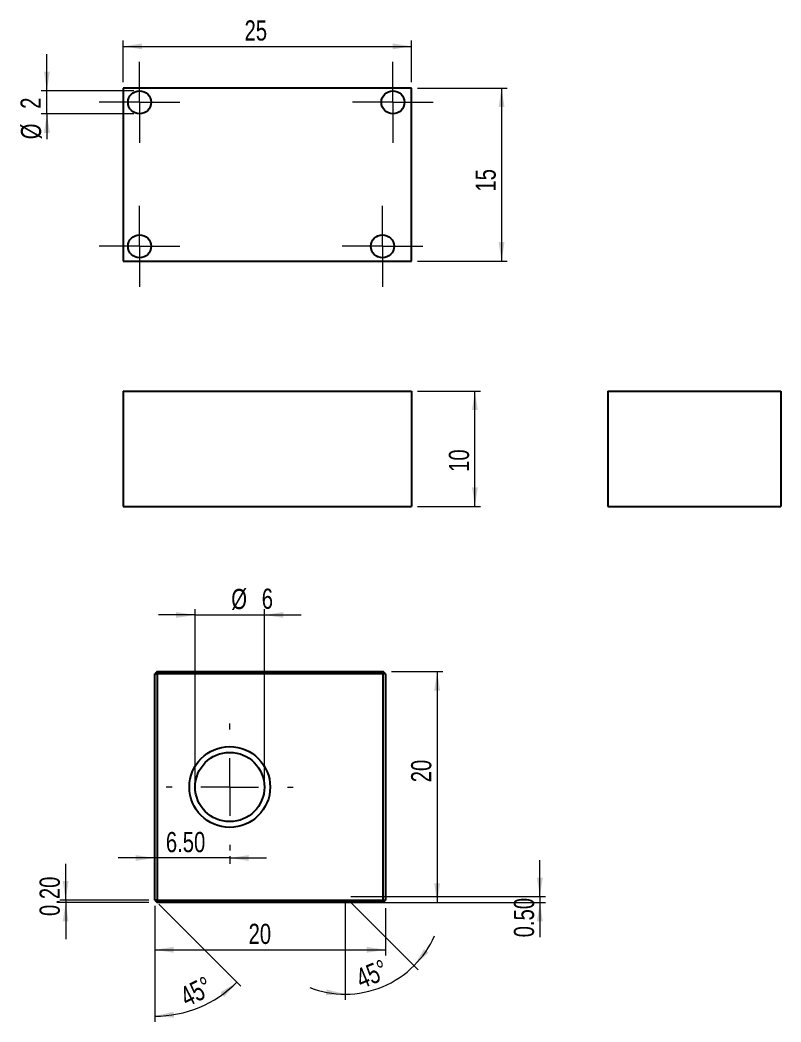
# Model space of a CAD drawing. Header units: millimetres. Extents: x 0 to 141, y 2 to 296.
# Drawn here: x 3.9 to 135.8, y 122.7 to 296.3 of the extents above; entities that cross this region are included whole.
import ezdxf

# ---------------------------------------------------------------- set-up
doc = ezdxf.new("R2010")
doc.units = ezdxf.units.MM
doc.styles.add('SLDTEXTSTYLE0', font='TXT', dxfattribs={"width": 0.75})
doc.dimstyles.new('SLDDIMSTYLE0', dxfattribs={"dimtxt": 3.5, "dimasz": 3.302, "dimexe": 0, "dimexo": 0.0625, "dimgap": 0.875, "dimtad": 1, "dimlfac": 0.5, "dimrnd": 1e-09, "dimzin": 12, "dimdsep": 46, "dimtxsty": 'SLDTEXTSTYLE0', "dimsah": 1, "dimcen": 0.09, "dimadec": 0, "dimazin": 3, "dimtfac": 1, "dimtmove": 0, "dimatfit": 0, "dimfxl": 0, "dimfrac": 2, "dimtolj": 1, "dimtzin": 12, "dimarcsym": 0})
doc.dimstyles.new('SLDDIMSTYLE1', dxfattribs={"dimtxt": 3.5, "dimasz": 3.302, "dimexe": 0, "dimexo": 0.0625, "dimgap": 0.875, "dimtad": 1, "dimlfac": 0.5, "dimrnd": 1e-09, "dimzin": 12, "dimdsep": 46, "dimtxsty": 'SLDTEXTSTYLE0', "dimsah": 1, "dimcen": 0.09, "dimadec": 0, "dimazin": 3, "dimtfac": 1, "dimtofl": 0, "dimtmove": 0, "dimatfit": 3, "dimfxl": 0, "dimfrac": 2, "dimtolj": 1, "dimtzin": 12, "dimarcsym": 0})
doc.dimstyles.new('SLDDIMSTYLE10', dxfattribs={"dimtxt": 3.5, "dimasz": 3.302, "dimexe": 0, "dimexo": 0.0625, "dimgap": 0.875, "dimtad": 1, "dimdec": 4, "dimlfac": 0.5, "dimzin": 12, "dimdsep": 46, "dimtxsty": 'SLDTEXTSTYLE0', "dimsah": 1, "dimcen": 0.09, "dimazin": 3, "dimtfac": 1, "dimtofl": 0, "dimtmove": 0, "dimatfit": 3, "dimfxl": 0, "dimfrac": 2, "dimtolj": 1, "dimtzin": 12, "dimarcsym": 0})
doc.dimstyles.new('SLDDIMSTYLE8', dxfattribs={"dimtxt": 3.5, "dimasz": 3.302, "dimexe": 0, "dimexo": 0.0625, "dimgap": 0.875, "dimtad": 1, "dimlfac": 0.5, "dimrnd": 1e-09, "dimzin": 4, "dimdsep": 46, "dimtxsty": 'SLDTEXTSTYLE0', "dimsah": 1, "dimcen": 0.09, "dimadec": 0, "dimazin": 1, "dimtfac": 1, "dimtmove": 0, "dimatfit": 0, "dimfxl": 0, "dimfrac": 2, "dimtolj": 1, "dimtzin": 12, "dimarcsym": 0})
doc.dimstyles.new('SLDDIMSTYLE9', dxfattribs={"dimtxt": 3.5, "dimasz": 3.302, "dimexe": 0, "dimexo": 0.0625, "dimgap": 0.875, "dimtad": 1, "dimlfac": 0.5, "dimrnd": 1e-09, "dimzin": 0, "dimdsep": 46, "dimtxsty": 'SLDTEXTSTYLE0', "dimsah": 1, "dimcen": 0.09, "dimadec": 0, "dimazin": 0, "dimtfac": 1, "dimtmove": 0, "dimatfit": 0, "dimfxl": 0, "dimfrac": 2, "dimtolj": 1, "dimtzin": 12, "dimarcsym": 0})

# ---------------------------------------------------------------- blocks, each defined once
blk = doc.blocks.new('_D')
at = {"color": 7, "linetype": 'Continuous', "lineweight": 18}
for p, q in [((72.76, 232.01), (83.72, 232.01)), ((82.72, 212.01), (82.72, 232.01)), ((72.76, 212.01), (83.72, 212.01))]:
    blk.add_line(p, q, dxfattribs=at)
for points in [[(82.72, 232.01), (82.22, 228.71), (83.23, 228.71)], [(82.72, 212.01), (83.23, 215.31), (82.22, 215.31)]]:
    blk.add_solid(points, dxfattribs=at)
at = {"color": 7, "linetype": 'Continuous', "lineweight": 18, "insert": (78.21, 218), "char_height": 3.5, "attachment_point": 1, "rotation": 90, "style": 'SLDTEXTSTYLE0'}
blk.add_mtext('10', dxfattribs=at)
blk = doc.blocks.new('_D_1')
at = {"color": 7, "linetype": 'Continuous', "lineweight": 18}
for p, q in [((21.76, 285.53), (21.76, 292.75)), ((21.76, 291.75), (71.76, 291.75)), ((71.76, 285.53), (71.76, 292.75))]:
    blk.add_line(p, q, dxfattribs=at)
for points in [[(21.76, 291.75), (25.07, 291.24), (25.07, 292.26)], [(71.76, 291.75), (68.46, 292.26), (68.46, 291.24)]]:
    blk.add_solid(points, dxfattribs=at)
at = {"color": 7, "linetype": 'Continuous', "lineweight": 18, "insert": (42.81, 296.26), "char_height": 3.5, "attachment_point": 1, "style": 'SLDTEXTSTYLE0'}
blk.add_mtext('25', dxfattribs=at)
blk = doc.blocks.new('_D_2')
at = {"color": 7, "linetype": 'Continuous', "lineweight": 18}
for p, q in [((72.76, 284.53), (88.34, 284.53)), ((87.34, 284.53), (87.34, 254.53)), ((72.76, 254.53), (88.34, 254.53))]:
    blk.add_line(p, q, dxfattribs=at)
for points in [[(87.34, 284.53), (86.83, 281.23), (87.85, 281.23)], [(87.34, 254.53), (87.85, 257.83), (86.83, 257.83)]]:
    blk.add_solid(points, dxfattribs=at)
at = {"color": 7, "linetype": 'Continuous', "lineweight": 18, "insert": (82.83, 266.58), "char_height": 3.5, "attachment_point": 1, "rotation": 90, "style": 'SLDTEXTSTYLE0'}
blk.add_mtext('15', dxfattribs=at)
blk = doc.blocks.new('_D_3')
at = {"color": 7, "linetype": 'Continuous', "lineweight": 18}
for p, q in [((8.57, 284.05), (8.57, 290.4)), ((23.62, 284.05), (7.57, 284.05)), ((8.57, 280.05), (8.57, 284.05)), ((23.62, 280.05), (7.57, 280.05)), ((8.57, 280.05), (8.57, 275.65))]:
    blk.add_line(p, q, dxfattribs=at)
for points in [[(8.57, 284.05), (9.08, 287.36), (8.06, 287.36)], [(8.57, 280.05), (8.06, 276.75), (9.08, 276.75)]]:
    blk.add_solid(points, dxfattribs=at)
at = {"color": 7, "linetype": 'Continuous', "lineweight": 18, "char_height": 3.5, "attachment_point": 1, "rotation": 90, "style": 'SLDTEXTSTYLE0'}
for s, insert in [('2', (4, 280.93)), ('%%c', (4.06, 275.65))]:
    blk.add_mtext(s, dxfattribs=dict(at, insert=insert))
blk = doc.blocks.new('SW_CENTERMARKSYMBOL_0')
at = {"color": 0, "linetype": 'Continuous', "lineweight": 0}
for p, q in [((0, 5), (0, 7)), ((0, 0), (0, 5)), ((-5, 0), (-7, 0)), ((0, 0), (-5, 0)), ((0, 0), (0, -5)), ((0, 0), (5, 0)), ((5, 0), (7, 0)), ((0, -5), (0, -7))]:
    blk.add_line(p, q, dxfattribs=at)
blk = doc.blocks.new('SW_CENTERMARKSYMBOL_1')
at = {"color": 0, "linetype": 'Continuous', "lineweight": 0}
for p, q in [((0, 5), (0, 7)), ((0, 0), (0, 5)), ((-5, 0), (-7, 0)), ((0, 0), (-5, 0)), ((0, 0), (0, -5)), ((0, 0), (5, 0)), ((5, 0), (7, 0)), ((0, -5), (0, -7))]:
    blk.add_line(p, q, dxfattribs=at)
blk = doc.blocks.new('SW_CENTERMARKSYMBOL_2')
at = {"color": 0, "linetype": 'Continuous', "lineweight": 0}
for p, q in [((0, 5), (0, 7)), ((0, 0), (0, 5)), ((-5, 0), (-7, 0)), ((0, 0), (-5, 0)), ((0, 0), (0, -5)), ((0, 0), (5, 0)), ((5, 0), (7, 0)), ((0, -5), (0, -7))]:
    blk.add_line(p, q, dxfattribs=at)
blk = doc.blocks.new('SW_CENTERMARKSYMBOL_3')
at = {"color": 0, "linetype": 'Continuous', "lineweight": 0}
for p, q in [((0, 5), (0, 7)), ((0, 0), (0, 5)), ((-5, 0), (-7, 0)), ((0, 0), (-5, 0)), ((0, 0), (0, -5)), ((0, 0), (5, 0)), ((5, 0), (7, 0)), ((0, -5), (0, -7))]:
    blk.add_line(p, q, dxfattribs=at)
blk = doc.blocks.new('_D_30')
at = {"color": 7, "linetype": 'Continuous', "lineweight": 18}
for p, q in [((68.25, 183.38), (77.19, 183.38)), ((76.19, 183.38), (76.19, 143.38)), ((68.25, 143.38), (77.19, 143.38))]:
    blk.add_line(p, q, dxfattribs=at)
for points in [[(76.19, 183.38), (75.68, 180.08), (76.69, 180.08)], [(76.19, 143.38), (76.69, 146.68), (75.68, 146.68)]]:
    blk.add_solid(points, dxfattribs=at)
at = {"color": 7, "linetype": 'Continuous', "lineweight": 18, "insert": (71.67, 164.2), "char_height": 3.5, "attachment_point": 1, "rotation": 90, "style": 'SLDTEXTSTYLE0'}
blk.add_mtext('20', dxfattribs=at)
blk = doc.blocks.new('_D_31')
at = {"color": 7, "linetype": 'Continuous', "lineweight": 18}
for p, q in [((27.25, 142.38), (27.25, 134.17)), ((67.25, 142.38), (67.25, 134.17)), ((27.25, 135.17), (67.25, 135.17))]:
    blk.add_line(p, q, dxfattribs=at)
for points in [[(27.25, 135.17), (30.55, 134.66), (30.55, 135.68)], [(67.25, 135.17), (63.95, 135.68), (63.95, 134.66)]]:
    blk.add_solid(points, dxfattribs=at)
at = {"color": 7, "linetype": 'Continuous', "lineweight": 18, "insert": (43.51, 139.68), "char_height": 3.5, "attachment_point": 1, "style": 'SLDTEXTSTYLE0'}
blk.add_mtext('20', dxfattribs=at)
blk = doc.blocks.new('_D_32')
at = {"color": 7, "linetype": 'Continuous', "lineweight": 18}
for p, q in [((34.25, 193.2), (27.9, 193.2)), ((34.25, 164.38), (34.25, 194.2)), ((34.25, 193.2), (46.25, 193.2)), ((46.25, 164.38), (46.25, 194.2)), ((46.25, 193.2), (52.6, 193.2))]:
    blk.add_line(p, q, dxfattribs=at)
for points in [[(34.25, 193.2), (30.95, 193.71), (30.95, 192.7)], [(46.25, 193.2), (49.55, 192.7), (49.55, 193.71)]]:
    blk.add_solid(points, dxfattribs=at)
at = {"color": 7, "linetype": 'Continuous', "lineweight": 18, "char_height": 3.5, "attachment_point": 1, "style": 'SLDTEXTSTYLE0'}
for s, insert in [('%%c', (40.51, 197.72)), ('6', (45.79, 197.77))]:
    blk.add_mtext(s, dxfattribs=dict(at, insert=insert))
blk = doc.blocks.new('_D_33')
at = {"color": 7, "linetype": 'Continuous', "lineweight": 18}
for p, q in [((27.25, 151.08), (20.9, 151.08)), ((40.25, 151.08), (27.25, 151.08)), ((40.25, 151.38), (40.25, 150.08)), ((40.25, 151.08), (46.6, 151.08))]:
    blk.add_line(p, q, dxfattribs=at)
for points in [[(27.25, 151.08), (23.95, 151.59), (23.95, 150.57)], [(40.25, 151.08), (43.55, 150.57), (43.55, 151.59)]]:
    blk.add_solid(points, dxfattribs=at)
at = {"color": 7, "linetype": 'Continuous', "lineweight": 18, "insert": (29.18, 155.59), "char_height": 3.5, "attachment_point": 1, "style": 'SLDTEXTSTYLE0'}
blk.add_mtext('6.50', dxfattribs=at)
blk = doc.blocks.new('_D_34')
at = {"color": 7, "linetype": 'Continuous', "lineweight": 18}
for p, q in [((93.98, 144.38), (93.98, 150.73)), ((61.25, 144.38), (94.98, 144.38)), ((93.98, 144.38), (93.98, 143.38)), ((61.25, 143.38), (94.98, 143.38)), ((93.98, 143.38), (93.98, 137.33))]:
    blk.add_line(p, q, dxfattribs=at)
for points in [[(93.98, 144.38), (94.49, 147.68), (93.47, 147.68)], [(93.98, 143.38), (93.47, 140.08), (94.49, 140.08)]]:
    blk.add_solid(points, dxfattribs=at)
at = {"color": 7, "linetype": 'Continuous', "lineweight": 18, "insert": (89.47, 137.33), "char_height": 3.5, "attachment_point": 1, "rotation": 90, "style": 'SLDTEXTSTYLE0'}
blk.add_mtext('0.50', dxfattribs=at)
blk = doc.blocks.new('_D_35')
at = {"color": 7, "linetype": 'Continuous', "lineweight": 18}
for p, q in [((60.25, 143.38), (60.25, 126.48)), ((60.96, 143.67), (72.91, 131.72))]:
    blk.add_line(p, q, dxfattribs=at)
for start, end in [(315, 336.2052), (270, 315), (248.7948, 270)]:
    blk.add_arc((60.25, 144.38), 16.9, start, end, dxfattribs=at)
for points in [[(72.2, 132.43), (74.69, 134.65), (73.91, 135.3)], [(60.25, 127.48), (57.01, 128.3), (56.91, 127.29)]]:
    blk.add_solid(points, dxfattribs=at)
at = {"color": 7, "linetype": 'Continuous', "lineweight": 18, "insert": (61.73, 131.58), "char_height": 3.5, "attachment_point": 1, "rotation": 22.4555, "style": 'SLDTEXTSTYLE0'}
blk.add_mtext('45°', dxfattribs=at)
blk = doc.blocks.new('_D_36')
at = {"color": 7, "linetype": 'Continuous', "lineweight": 18}
for p, q in [((11.82, 143.78), (11.82, 150.07)), ((26.25, 143.78), (10.82, 143.78)), ((26.25, 143.38), (10.82, 143.38)), ((11.82, 143.78), (11.82, 143.38)), ((11.82, 143.38), (11.82, 137.03))]:
    blk.add_line(p, q, dxfattribs=at)
for points in [[(11.82, 143.78), (12.32, 147.08), (11.31, 147.08)], [(11.82, 143.38), (11.31, 140.08), (12.32, 140.08)]]:
    blk.add_solid(points, dxfattribs=at)
at = {"color": 7, "linetype": 'Continuous', "lineweight": 18, "insert": (7.3, 141.02), "char_height": 3.5, "attachment_point": 1, "rotation": 90, "style": 'SLDTEXTSTYLE0'}
blk.add_mtext('0.20', dxfattribs=at)
blk = doc.blocks.new('_D_37')
at = {"color": 7, "linetype": 'Continuous', "lineweight": 18}
for p, q in [((27.25, 142.78), (27.25, 122.66)), ((27.96, 143.07), (42.18, 128.85))]:
    blk.add_line(p, q, dxfattribs=at)
blk.add_arc((27.25, 143.78), 20.12, 270, 315, dxfattribs=at)
for points in [[(41.48, 129.55), (38.63, 127.8), (39.29, 127.03)], [(27.25, 123.66), (30.58, 123.42), (30.5, 124.44)]]:
    blk.add_solid(points, dxfattribs=at)
at = {"color": 7, "linetype": 'Continuous', "lineweight": 18, "insert": (31.25, 128.29), "char_height": 3.5, "attachment_point": 1, "rotation": 27.1977, "style": 'SLDTEXTSTYLE0'}
blk.add_mtext('45°', dxfattribs=at)
blk = doc.blocks.new('SW_CENTERMARKSYMBOL_19')
at = {"color": 0, "linetype": 'Continuous', "lineweight": 0}
for p, q in [((0, 10), (0, 11)), ((0, 0), (0, 5)), ((-10, 0), (-11, 0)), ((0, 0), (-5, 0)), ((0, 0), (0, -5)), ((0, 0), (5, 0)), ((10, 0), (11, 0)), ((0, -10), (0, -11))]:
    blk.add_line(p, q, dxfattribs=at)

msp = doc.modelspace()

# ---------------------------------------------------------------- linework, layer by layer
at = {"color": 7, "linetype": 'Continuous', "lineweight": 25}
for p, q in [((71.76389, 284.5288), (21.76389, 284.5288)), ((21.76389, 284.5288), (21.76389, 254.5288)), ((71.76389, 254.5288), (71.76389, 284.5288)), ((21.76389, 254.5288), (71.76389, 254.5288)), ((21.76389, 232.00907), (71.76389, 232.00907)), ((21.76389, 232.00907), (21.76389, 212.00907)), ((71.76389, 232.00907), (71.76389, 212.00907)), ((105.75, 232.00907), (105.75, 212.00907)), ((105.75, 232.00907), (135.75, 232.00907)), ((135.75, 232.00907), (135.75, 212.00907)), ((21.76389, 212.00907), (71.76389, 212.00907)), ((105.75, 212.00907), (135.75, 212.00907)), ((27.65, 183.37911), (27.25, 182.97911)), ((27.25, 182.97911), (27.65, 182.97911)), ((27.25, 143.77911), (27.25, 182.97911)), ((27.65, 183.37911), (66.85, 183.37911)), ((27.65, 183.37911), (27.65, 182.97911)), ((66.85, 182.97911), (27.65, 182.97911)), ((27.65, 182.97911), (27.65, 143.77911)), ((66.85, 183.37911), (66.85, 182.97911)), ((67.25, 182.97911), (66.85, 183.37911)), ((67.25, 182.97911), (66.85, 182.97911)), ((66.85, 143.77911), (66.85, 182.97911)), ((67.25, 182.97911), (67.25, 143.77911)), ((27.65, 143.77911), (27.25, 143.77911)), ((27.25, 143.77911), (27.65, 143.37911)), ((27.65, 143.77911), (66.85, 143.77911)), ((27.65, 143.77911), (27.65, 143.37911)), ((66.85, 143.37911), (27.65, 143.37911)), ((66.85, 143.77911), (67.25, 143.77911)), ((66.85, 143.77911), (66.85, 143.37911)), ((66.85, 143.37911), (67.25, 143.77911))]:
    msp.add_line(p, q, dxfattribs=at)
for centre, radius in [((24.62008, 282.05344), 2), ((68.51901, 282.05344), 2), ((24.62008, 257.09771), 2), ((66.71026, 257.09771), 2), ((40.25, 163.37911), 7), ((40.25, 163.37911), 6)]:
    msp.add_circle(centre, radius, dxfattribs=at)

# ---------------------------------------------------------------- block references
at = {"color": 7, "linetype": 'Continuous', "lineweight": 0}
for name, p in [('SW_CENTERMARKSYMBOL_0', (24.62008, 282.05344)), ('SW_CENTERMARKSYMBOL_2', (68.51901, 282.05344)), ('SW_CENTERMARKSYMBOL_3', (24.62008, 257.09771)), ('SW_CENTERMARKSYMBOL_1', (66.71026, 257.09771)), ('SW_CENTERMARKSYMBOL_19', (40.25, 163.37911))]:
    msp.add_blockref(name, p, dxfattribs=at)

# ---------------------------------------------------------------- dimensions: what is measured, and where the dimension line sits
at = {"color": 7, "linetype": 'Continuous', "lineweight": 18}
for base, p1, p2, dimstyle, picture, middle in [((71.76389, 294.5288), (21.76389, 284.5288), (71.76389, 284.5288), 'SLDDIMSTYLE1', '_D_1', (45.3967, 294.5288)), ((27.25, 153.85931), (40.25, 163.37911), (27.25, 143.37911), 'SLDDIMSTYLE8', '_D_33', (33.70517, 153.85931)), ((67.25, 137.94572), (27.25, 143.37911), (67.25, 143.37911), 'SLDDIMSTYLE1', '_D_31', (46.09942, 137.94572))]:
    dim = msp.add_linear_dim(base=base, p1=p1, p2=p2, dimstyle=dimstyle, dxfattribs=at)
    dim.commit()
    dim.dimension.update_dxf_attribs({"geometry": picture, "text_midpoint": middle, "dimtype": 160})
dim = msp.add_linear_dim(base=(5.76389, 284.05344), p1=(24.62008, 280.05344), p2=(24.62008, 284.05344), angle=90, text='%%c<>', dimstyle='SLDDIMSTYLE0', dxfattribs=at)
dim.commit()
dim.dimension.update_dxf_attribs({"geometry": '_D_3', "text_midpoint": (5.76389, 279.58082), "dimtype": 160})
for base, p1, p2, dimstyle, picture, middle in [((84.56077, 254.5288), (71.76389, 284.5288), (71.76389, 254.5288), 'SLDDIMSTYLE1', '_D_2', (84.56077, 269.16295)), ((79.94659, 232.00907), (71.76389, 212.00907), (71.76389, 232.00907), 'SLDDIMSTYLE0', '_D', (79.94659, 220.58408)), ((73.4078, 143.37911), (67.25, 183.37911), (67.25, 143.37911), 'SLDDIMSTYLE1', '_D_30', (73.4078, 166.78185)), ((9.03767, 143.37911), (27.25, 143.77911), (27.25, 143.37911), 'SLDDIMSTYLE9', '_D_36', (9.03767, 145.54099)), ((91.1991, 143.37911), (60.25, 144.37911), (60.25, 143.37911), 'SLDDIMSTYLE9', '_D_34', (91.1991, 141.8568))]:
    dim = msp.add_linear_dim(base=base, p1=p1, p2=p2, angle=90, dimstyle=dimstyle, dxfattribs=at)
    dim.commit()
    dim.dimension.update_dxf_attribs({"geometry": picture, "text_midpoint": middle, "dimtype": 160})
dim = msp.add_linear_dim(base=(46.25, 196.00878), p1=(34.25, 163.37911), p2=(46.25, 163.37911), text='%%c<>', dimstyle='SLDDIMSTYLE0', dxfattribs=at)
dim.commit()
dim.dimension.update_dxf_attribs({"geometry": '_D_32', "text_midpoint": (44.44064, 196.00878), "dimtype": 160})
for base, line1, line2, picture, middle in [((34.94888, 125.19237), ((13.10786, 157.92125), (27.25, 143.77911)), ((27.25, 163.77911), (27.25, 143.77911)), '_D_37', (36.44524, 125.88533)), ((66.71825, 128.76337), ((46.10786, 158.52125), (60.25, 144.37911)), ((60.25, 164.37911), (60.25, 144.37911)), '_D_35', (66.70613, 128.75836))]:
    dim = msp.add_angular_dim_2l(base=base, line1=line1, line2=line2, dimstyle='SLDDIMSTYLE10', dxfattribs=at)
    dim.commit()
    dim.dimension.update_dxf_attribs({"geometry": picture, "text_midpoint": middle, "dimtype": 162})

doc.saveas('drawing.dxf')
